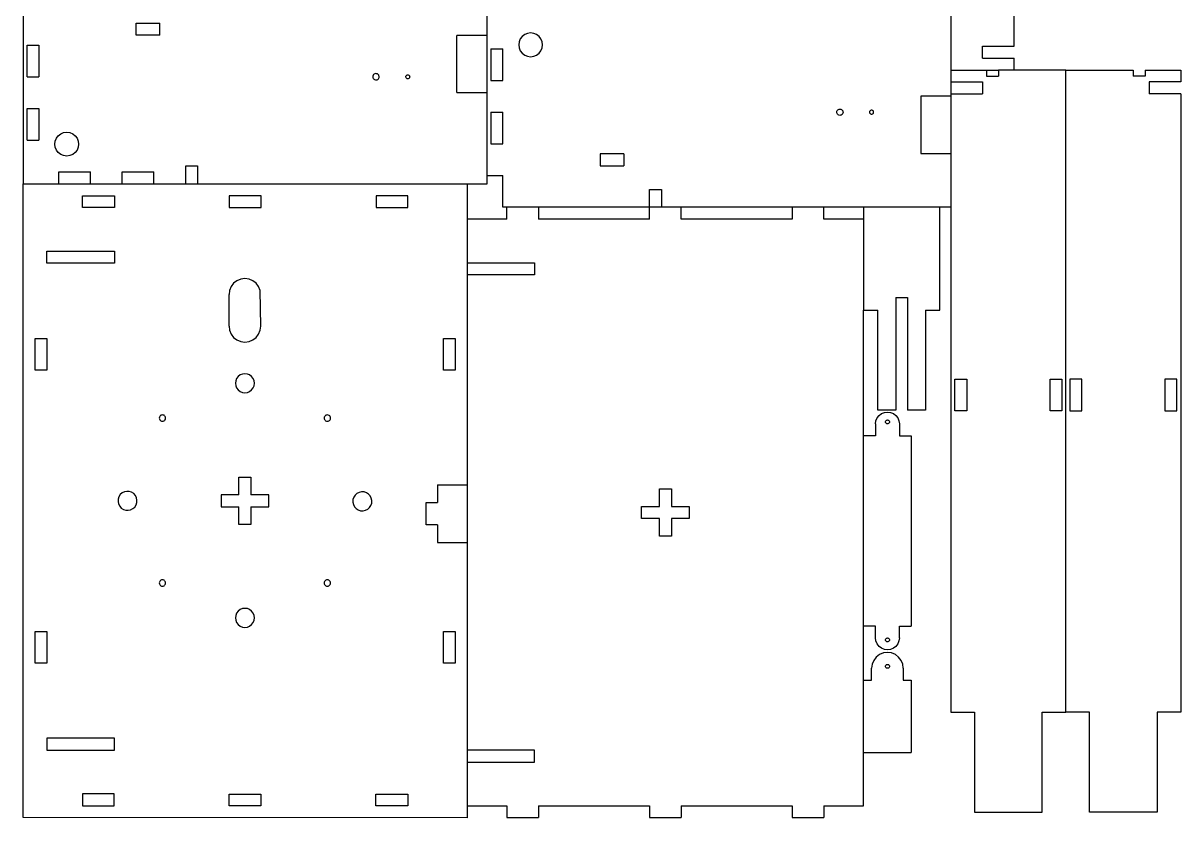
# Model space of a CAD drawing. Header units: inches. Extents: x 0.4 to 18.7, y 0.3 to 21.6.
# Drawn here: x 0.4 to 18.65, y 0.29 to 12.82 of the extents above; entities that cross this region are included whole.
import ezdxf

# ---------------------------------------------------------------- set-up
doc = ezdxf.new("R2010")
doc.units = ezdxf.units.IN
doc.header["$MEASUREMENT"] = 0
doc.layers.get('0').update_dxf_attribs({"color": 13, "true_color": 0xff5454})

msp = doc.modelspace()

# ---------------------------------------------------------------- linework, layer by layer
for p, q in [((16.025, 12.454, 0.002), (16.025, 15.375, 0.002)), ((0.4, 12.973, 0.002), (0.4, 10.286, 0.002)), ((7.713, 12.623, 0.002), (7.713, 13.102, 0.002)), ((15.025, 13.102, 0.002), (15.025, 12.079, 0.002)), ((2.182, 12.629, 0.002), (2.182, 12.817, 0.002)), ((2.182, 12.817, 0.002), (2.557, 12.817, 0.002)), ((2.557, 12.629, 0.002), (2.557, 12.817, 0.002)), ((2.557, 12.629, 0.002), (2.182, 12.629, 0.002)), ((7.713, 12.623, 0.002), (7.238, 12.623, 0.002)), ((7.238, 11.723, 0.002), (7.238, 12.623, 0.002)), ((7.713, 11.723, 0.002), (7.713, 12.623, 0.002)), ((8.268, 12.61, 0.002), (8.238, 12.571, 0.002)), ((8.307, 12.639, 0.002), (8.268, 12.61, 0.002)), ((8.352, 12.658, 0.002), (8.307, 12.639, 0.002)), ((8.4, 12.665, 0.002), (8.352, 12.658, 0.002)), ((8.449, 12.658, 0.002), (8.4, 12.665, 0.002)), ((8.494, 12.639, 0.002), (8.449, 12.658, 0.002)), ((8.533, 12.61, 0.002), (8.494, 12.639, 0.002)), ((8.563, 12.571, 0.002), (8.533, 12.61, 0.002)), ((0.463, 12.473, 0.002), (0.65, 12.473, 0.002)), ((0.463, 11.973, 0.002), (0.463, 12.473, 0.002)), ((0.65, 12.473, 0.002), (0.65, 11.973, 0.002)), ((7.775, 12.415, 0.002), (7.775, 11.915, 0.002)), ((7.775, 12.415, 0.002), (7.963, 12.415, 0.002)), ((7.963, 11.915, 0.002), (7.963, 12.415, 0.002)), ((8.219, 12.526, 0.002), (8.213, 12.477, 0.002)), ((8.213, 12.477, 0.002), (8.219, 12.429, 0.002)), ((8.238, 12.571, 0.002), (8.219, 12.526, 0.002)), ((8.219, 12.429, 0.002), (8.238, 12.383, 0.002)), ((8.582, 12.526, 0.002), (8.563, 12.571, 0.002)), ((8.563, 12.383, 0.002), (8.582, 12.429, 0.002)), ((8.588, 12.477, 0.002), (8.582, 12.526, 0.002)), ((8.582, 12.429, 0.002), (8.588, 12.477, 0.002)), ((15.525, 12.267, 0.002), (15.525, 12.454, 0.002)), ((15.525, 12.454, 0.002), (16.025, 12.454, 0.002)), ((8.238, 12.383, 0.002), (8.268, 12.344, 0.002)), ((8.268, 12.344, 0.002), (8.307, 12.315, 0.002)), ((8.307, 12.315, 0.002), (8.352, 12.296, 0.002)), ((8.352, 12.296, 0.002), (8.4, 12.29, 0.002)), ((8.4, 12.29, 0.002), (8.449, 12.296, 0.002)), ((8.449, 12.296, 0.002), (8.494, 12.315, 0.002)), ((8.494, 12.315, 0.002), (8.533, 12.344, 0.002)), ((8.533, 12.344, 0.002), (8.563, 12.383, 0.002)), ((15.525, 12.267, 0.002), (16.025, 12.267, 0.002)), ((16.025, 12.079, 0.002), (16.025, 12.267, 0.002)), ((15.025, 12.079, 0.002), (15.588, 12.079, 0.002)), ((15.025, 12.079, 0.002), (15.025, 11.892, 0.002)), ((15.588, 12.079, 0.002), (15.775, 12.079, 0.002)), ((15.588, 12.079, 0.002), (15.588, 11.985, 0.002)), ((16.025, 12.079, 0.002), (15.775, 12.079, 0.002)), ((15.775, 12.079, 0.002), (15.775, 11.985, 0.002)), ((16.838, 12.079, 0.002), (16.025, 12.079, 0.002)), ((16.838, 1.954, 0.002), (16.838, 12.079, 0.002)), ((16.838, 12.079, 0.002), (17.9, 12.079, 0.002)), ((17.9, 12.079, 0.002), (17.9, 11.985, 0.002)), ((18.088, 12.079, 0.002), (18.65, 12.079, 0.002)), ((18.088, 12.079, 0.002), (18.088, 11.985, 0.002)), ((18.65, 12.079, 0.002), (18.65, 11.892, 0.002)), ((0.463, 11.973, 0.002), (0.65, 11.973, 0.002)), ((5.914, 11.983, 0.002), (5.913, 11.97, 0.002)), ((5.913, 11.97, 0.002), (5.915, 11.958, 0.002)), ((5.918, 11.996, 0.002), (5.914, 11.983, 0.002)), ((5.915, 11.958, 0.002), (5.921, 11.946, 0.002)), ((5.926, 12.007, 0.002), (5.918, 11.996, 0.002)), ((5.921, 11.946, 0.002), (5.93, 11.936, 0.002)), ((5.936, 12.015, 0.002), (5.926, 12.007, 0.002)), ((5.93, 11.936, 0.002), (5.94, 11.929, 0.002)), ((5.947, 12.021, 0.002), (5.936, 12.015, 0.002)), ((5.94, 11.929, 0.002), (5.953, 11.924, 0.002)), ((5.96, 12.023, 0.002), (5.947, 12.021, 0.002)), ((5.953, 11.924, 0.002), (5.966, 11.923, 0.002)), ((5.973, 12.022, 0.002), (5.96, 12.023, 0.002)), ((5.966, 11.923, 0.002), (5.979, 11.926, 0.002)), ((5.986, 12.018, 0.002), (5.973, 12.022, 0.002)), ((5.979, 11.926, 0.002), (5.99, 11.931, 0.002)), ((5.996, 12.01, 0.002), (5.986, 12.018, 0.002)), ((5.99, 11.931, 0.002), (6, 11.94, 0.002)), ((6.005, 12.001, 0.002), (5.996, 12.01, 0.002)), ((6, 11.94, 0.002), (6.008, 11.951, 0.002)), ((6.01, 11.989, 0.002), (6.005, 12.001, 0.002)), ((6.008, 11.951, 0.002), (6.012, 11.963, 0.002)), ((6.013, 11.976, 0.002), (6.01, 11.989, 0.002)), ((6.012, 11.963, 0.002), (6.013, 11.976, 0.002)), ((6.432, 11.973, 0.002), (6.433, 11.981, 0.002)), ((6.433, 11.965, 0.002), (6.432, 11.973, 0.002)), ((6.433, 11.981, 0.002), (6.436, 11.989, 0.002)), ((6.436, 11.958, 0.002), (6.433, 11.965, 0.002)), ((6.436, 11.989, 0.002), (6.441, 11.995, 0.002)), ((6.441, 11.951, 0.002), (6.436, 11.958, 0.002)), ((6.441, 11.995, 0.002), (6.447, 12, 0.002)), ((6.447, 11.946, 0.002), (6.441, 11.951, 0.002)), ((6.447, 12, 0.002), (6.455, 12.003, 0.002)), ((6.455, 11.943, 0.002), (6.447, 11.946, 0.002)), ((6.455, 12.003, 0.002), (6.463, 12.004, 0.002)), ((6.463, 11.942, 0.002), (6.455, 11.943, 0.002)), ((6.463, 12.004, 0.002), (6.471, 12.003, 0.002)), ((6.471, 11.943, 0.002), (6.463, 11.942, 0.002)), ((6.471, 12.003, 0.002), (6.479, 12, 0.002)), ((6.479, 11.946, 0.002), (6.471, 11.943, 0.002)), ((6.479, 12, 0.002), (6.485, 11.995, 0.002)), ((6.485, 11.951, 0.002), (6.479, 11.946, 0.002)), ((6.485, 11.995, 0.002), (6.49, 11.989, 0.002)), ((6.49, 11.958, 0.002), (6.485, 11.951, 0.002)), ((6.49, 11.989, 0.002), (6.493, 11.981, 0.002)), ((6.493, 11.965, 0.002), (6.49, 11.958, 0.002)), ((6.493, 11.981, 0.002), (6.494, 11.973, 0.002)), ((6.494, 11.973, 0.002), (6.493, 11.965, 0.002)), ((7.775, 11.915, 0.002), (7.963, 11.915, 0.002)), ((15.025, 11.892, 0.002), (15.525, 11.892, 0.002)), ((15.025, 11.892, 0.002), (15.025, 11.704, 0.002)), ((15.525, 11.892, 0.002), (15.525, 11.704, 0.002)), ((15.588, 11.985, 0.002), (15.775, 11.985, 0.002)), ((18.088, 11.985, 0.002), (17.9, 11.985, 0.002)), ((18.15, 11.892, 0.002), (18.15, 11.704, 0.002)), ((18.65, 11.892, 0.002), (18.15, 11.892, 0.002)), ((7.238, 11.723, 0.002), (7.713, 11.723, 0.002)), ((7.713, 10.415, 0.002), (7.713, 11.723, 0.002)), ((15.025, 11.704, 0.002), (15.525, 11.704, 0.002)), ((15.025, 11.704, 0.002), (15.025, 11.665, 0.002)), ((18.65, 11.704, 0.002), (18.15, 11.704, 0.002)), ((18.65, 11.704, 0.002), (18.65, 1.954, 0.002)), ((14.55, 11.665, 0.002), (14.55, 10.765, 0.002)), ((15.025, 11.665, 0.002), (14.55, 11.665, 0.002)), ((15.025, 11.665, 0.002), (15.025, 10.765, 0.002)), ((0.463, 11.473, 0.002), (0.65, 11.473, 0.002)), ((0.463, 10.973, 0.002), (0.463, 11.473, 0.002)), ((0.65, 11.473, 0.002), (0.65, 10.973, 0.002)), ((7.775, 11.415, 0.002), (7.775, 10.915, 0.002)), ((7.775, 11.415, 0.002), (7.963, 11.415, 0.002)), ((7.963, 10.915, 0.002), (7.963, 11.415, 0.002)), ((13.226, 11.417, 0.002), (13.228, 11.43, 0.002)), ((13.227, 11.404, 0.002), (13.226, 11.417, 0.002)), ((13.231, 11.392, 0.002), (13.227, 11.404, 0.002)), ((13.228, 11.43, 0.002), (13.234, 11.442, 0.002)), ((13.238, 11.381, 0.002), (13.231, 11.392, 0.002)), ((13.234, 11.442, 0.002), (13.242, 11.452, 0.002)), ((13.248, 11.373, 0.002), (13.238, 11.381, 0.002)), ((13.242, 11.452, 0.002), (13.253, 11.459, 0.002)), ((13.26, 11.367, 0.002), (13.248, 11.373, 0.002)), ((13.253, 11.459, 0.002), (13.265, 11.463, 0.002)), ((13.273, 11.365, 0.002), (13.26, 11.367, 0.002)), ((13.265, 11.463, 0.002), (13.278, 11.464, 0.002)), ((13.286, 11.366, 0.002), (13.273, 11.365, 0.002)), ((13.278, 11.464, 0.002), (13.291, 11.462, 0.002)), ((13.298, 11.37, 0.002), (13.286, 11.366, 0.002)), ((13.291, 11.462, 0.002), (13.303, 11.456, 0.002)), ((13.309, 11.377, 0.002), (13.298, 11.37, 0.002)), ((13.303, 11.456, 0.002), (13.313, 11.448, 0.002)), ((13.317, 11.387, 0.002), (13.309, 11.377, 0.002)), ((13.313, 11.448, 0.002), (13.32, 11.437, 0.002)), ((13.323, 11.399, 0.002), (13.317, 11.387, 0.002)), ((13.32, 11.437, 0.002), (13.324, 11.425, 0.002)), ((13.325, 11.412, 0.002), (13.323, 11.399, 0.002)), ((13.324, 11.425, 0.002), (13.325, 11.412, 0.002)), ((13.745, 11.423, 0.002), (13.744, 11.415, 0.002)), ((13.744, 11.415, 0.002), (13.745, 11.406, 0.002)), ((13.748, 11.43, 0.002), (13.745, 11.423, 0.002)), ((13.745, 11.406, 0.002), (13.748, 11.399, 0.002)), ((13.753, 11.437, 0.002), (13.748, 11.43, 0.002)), ((13.748, 11.399, 0.002), (13.753, 11.392, 0.002)), ((13.76, 11.442, 0.002), (13.753, 11.437, 0.002)), ((13.753, 11.392, 0.002), (13.76, 11.387, 0.002)), ((13.767, 11.445, 0.002), (13.76, 11.442, 0.002)), ((13.76, 11.387, 0.002), (13.767, 11.384, 0.002)), ((13.775, 11.446, 0.002), (13.767, 11.445, 0.002)), ((13.767, 11.384, 0.002), (13.775, 11.383, 0.002)), ((13.784, 11.445, 0.002), (13.775, 11.446, 0.002)), ((13.775, 11.383, 0.002), (13.784, 11.384, 0.002)), ((13.791, 11.442, 0.002), (13.784, 11.445, 0.002)), ((13.784, 11.384, 0.002), (13.791, 11.387, 0.002)), ((13.798, 11.437, 0.002), (13.791, 11.442, 0.002)), ((13.791, 11.387, 0.002), (13.798, 11.392, 0.002)), ((13.803, 11.43, 0.002), (13.798, 11.437, 0.002)), ((13.798, 11.392, 0.002), (13.803, 11.399, 0.002)), ((13.806, 11.423, 0.002), (13.803, 11.43, 0.002)), ((13.803, 11.399, 0.002), (13.806, 11.406, 0.002)), ((13.807, 11.415, 0.002), (13.806, 11.423, 0.002)), ((13.806, 11.406, 0.002), (13.807, 11.415, 0.002)), ((0.463, 10.973, 0.002), (0.65, 10.973, 0.002)), ((0.9, 10.911, 0.002), (0.907, 10.959, 0.002)), ((0.907, 10.959, 0.002), (0.926, 11.004, 0.002)), ((0.926, 11.004, 0.002), (0.955, 11.043, 0.002)), ((0.955, 11.043, 0.002), (0.994, 11.073, 0.002)), ((0.994, 11.073, 0.002), (1.039, 11.092, 0.002)), ((1.039, 11.092, 0.002), (1.088, 11.098, 0.002)), ((1.088, 11.098, 0.002), (1.137, 11.092, 0.002)), ((1.137, 11.092, 0.002), (1.182, 11.073, 0.002)), ((1.182, 11.073, 0.002), (1.221, 11.043, 0.002)), ((1.221, 11.043, 0.002), (1.25, 11.004, 0.002)), ((1.25, 11.004, 0.002), (1.269, 10.959, 0.002)), ((1.269, 10.959, 0.002), (1.275, 10.911, 0.002)), ((0.907, 10.862, 0.002), (0.9, 10.911, 0.002)), ((0.926, 10.817, 0.002), (0.907, 10.862, 0.002)), ((0.955, 10.778, 0.002), (0.926, 10.817, 0.002)), ((0.994, 10.748, 0.002), (0.955, 10.778, 0.002)), ((1.221, 10.778, 0.002), (1.182, 10.748, 0.002)), ((1.25, 10.817, 0.002), (1.221, 10.778, 0.002)), ((1.269, 10.862, 0.002), (1.25, 10.817, 0.002)), ((1.275, 10.911, 0.002), (1.269, 10.862, 0.002)), ((7.775, 10.915, 0.002), (7.963, 10.915, 0.002)), ((1.039, 10.73, 0.002), (0.994, 10.748, 0.002)), ((1.088, 10.723, 0.002), (1.039, 10.73, 0.002)), ((1.137, 10.73, 0.002), (1.088, 10.723, 0.002)), ((1.182, 10.748, 0.002), (1.137, 10.73, 0.002)), ((9.494, 10.758, 0.002), (9.494, 10.571, 0.002)), ((9.869, 10.758, 0.002), (9.494, 10.758, 0.002)), ((9.869, 10.758, 0.002), (9.869, 10.571, 0.002)), ((14.55, 10.765, 0.002), (15.025, 10.765, 0.002)), ((15.025, 10.765, 0.002), (15.025, 9.915, 0.002)), ((0.963, 10.473, 0.002), (1.463, 10.473, 0.002)), ((0.963, 10.286, 0.002), (0.963, 10.473, 0.002)), ((1.463, 10.286, 0.002), (1.463, 10.473, 0.002)), ((1.963, 10.473, 0.002), (2.463, 10.473, 0.002)), ((1.963, 10.286, 0.002), (1.963, 10.473, 0.002)), ((2.463, 10.286, 0.002), (2.463, 10.473, 0.002)), ((2.963, 10.286, 0.002), (2.963, 10.567, 0.002)), ((2.963, 10.567, 0.002), (3.15, 10.567, 0.002)), ((3.15, 10.567, 0.002), (3.15, 10.286, 0.002)), ((7.713, 10.286, 0.002), (7.713, 10.415, 0.002)), ((7.713, 10.415, 0.002), (7.963, 10.415, 0.002)), ((7.963, 9.915, 0.002), (7.963, 10.415, 0.002)), ((9.494, 10.571, 0.002), (9.869, 10.571, 0.002)), ((0.4, 10.286, 0.002), (0.963, 10.286, 0.002)), ((0.401, 0.292, 0.002), (0.4, 10.286, 0.002)), ((0.963, 10.286, 0.002), (1.463, 10.286, 0.002)), ((1.463, 10.286, 0.002), (1.963, 10.286, 0.002)), ((1.963, 10.286, 0.002), (2.463, 10.286, 0.002)), ((2.463, 10.286, 0.002), (2.963, 10.286, 0.002)), ((2.963, 10.286, 0.002), (3.15, 10.286, 0.002)), ((3.15, 10.286, 0.002), (7.4, 10.286, 0.002)), ((7.4, 10.286, 0.002), (7.713, 10.286, 0.002)), ((7.4, 10.286, 0.002), (7.4, 9.727, 0.002)), ((1.338, 9.91, 0.002), (1.338, 10.098, 0.002)), ((1.338, 10.098, 0.002), (1.838, 10.098, 0.002)), ((1.838, 10.098, 0.002), (1.838, 9.91, 0.002)), ((3.65, 10.098, 0.002), (3.65, 9.91, 0.002)), ((4.15, 10.098, 0.002), (3.65, 10.098, 0.002)), ((4.15, 9.91, 0.002), (4.15, 10.098, 0.002)), ((5.963, 10.098, 0.002), (5.963, 9.91, 0.002)), ((6.463, 10.098, 0.002), (5.963, 10.098, 0.002)), ((6.463, 9.91, 0.002), (6.463, 10.098, 0.002)), ((10.275, 9.915, 0.002), (10.275, 10.196, 0.002)), ((10.275, 10.196, 0.002), (10.463, 10.196, 0.002)), ((10.463, 10.196, 0.002), (10.463, 9.915, 0.002)), ((1.838, 9.91, 0.002), (1.338, 9.91, 0.002)), ((3.65, 9.91, 0.002), (4.15, 9.91, 0.002)), ((5.963, 9.91, 0.002), (6.463, 9.91, 0.002)), ((8.025, 9.915, 0.002), (7.963, 9.915, 0.002)), ((8.525, 9.915, 0.002), (8.025, 9.915, 0.002)), ((8.025, 9.727, 0.002), (8.025, 9.915, 0.002)), ((8.525, 9.915, 0.002), (8.525, 9.727, 0.002)), ((10.275, 9.915, 0.002), (8.525, 9.915, 0.002)), ((10.463, 9.915, 0.002), (10.275, 9.915, 0.002)), ((10.275, 9.727, 0.002), (10.275, 9.915, 0.002)), ((10.775, 9.915, 0.002), (10.463, 9.915, 0.002)), ((10.775, 9.727, 0.002), (10.775, 9.915, 0.002)), ((12.525, 9.915, 0.002), (10.775, 9.915, 0.002)), ((13.025, 9.915, 0.002), (12.525, 9.915, 0.002)), ((12.525, 9.915, 0.002), (12.525, 9.727, 0.002)), ((13.025, 9.727, 0.002), (13.025, 9.915, 0.002)), ((13.65, 9.915, 0.002), (13.025, 9.915, 0.002)), ((14.85, 9.915, 0.002), (13.65, 9.915, 0.002)), ((13.65, 9.915, 0.002), (13.65, 9.727, 0.002)), ((14.85, 8.294, 0.002), (14.85, 9.915, 0.002)), ((15.025, 9.915, 0.002), (14.85, 9.915, 0.002)), ((15.025, 9.915, 0.002), (15.025, 1.954, 0.002)), ((8.025, 9.727, 0.002), (7.4, 9.727, 0.002)), ((7.4, 9.727, 0.002), (7.4, 9.04, 0.002)), ((10.275, 9.727, 0.002), (8.525, 9.727, 0.002)), ((12.525, 9.727, 0.002), (10.775, 9.727, 0.002)), ((13.65, 9.727, 0.002), (13.025, 9.727, 0.002)), ((13.65, 9.727, 0.002), (13.65, 8.294, 0.002)), ((0.775, 9.036, 0.002), (0.775, 9.223, 0.002)), ((0.775, 9.223, 0.002), (1.838, 9.223, 0.002)), ((1.838, 9.223, 0.002), (1.838, 9.036, 0.002)), ((1.838, 9.036, 0.002), (0.775, 9.036, 0.002)), ((7.4, 9.04, 0.002), (8.463, 9.04, 0.002)), ((7.4, 9.04, 0.002), (7.4, 8.852, 0.002)), ((8.463, 9.04, 0.002), (8.463, 8.852, 0.002)), ((3.831, 8.782, 0.002), (3.771, 8.757, 0.002)), ((3.896, 8.79, 0.002), (3.831, 8.782, 0.002)), ((3.961, 8.782, 0.002), (3.896, 8.79, 0.002)), ((4.021, 8.757, 0.002), (3.961, 8.782, 0.002)), ((8.463, 8.852, 0.002), (7.4, 8.852, 0.002)), ((7.4, 8.852, 0.002), (7.4, 5.536, 0.002)), ((3.654, 8.605, 0.002), (3.646, 8.54, 0.002)), ((3.679, 8.665, 0.002), (3.654, 8.605, 0.002)), ((3.719, 8.717, 0.002), (3.679, 8.665, 0.002)), ((3.771, 8.757, 0.002), (3.719, 8.717, 0.002)), ((4.073, 8.717, 0.002), (4.021, 8.757, 0.002)), ((4.112, 8.665, 0.002), (4.073, 8.717, 0.002)), ((4.137, 8.605, 0.002), (4.112, 8.665, 0.002)), ((4.146, 8.04, 0.002), (4.137, 8.605, 0.002)), ((3.646, 8.04, 0.002), (3.646, 8.54, 0.002)), ((14.157, 8.493, 0.002), (14.157, 6.716, 0.002)), ((14.157, 8.493, 0.002), (14.344, 8.493, 0.002)), ((14.344, 8.493, 0.002), (14.344, 6.716, 0.002)), ((13.65, 6.311, 0.002), (13.65, 8.294, 0.002)), ((13.65, 8.294, 0.002), (13.875, 8.294, 0.002)), ((13.875, 6.716, 0.002), (13.875, 8.294, 0.002)), ((14.625, 8.294, 0.002), (14.625, 6.716, 0.002)), ((14.625, 8.294, 0.002), (14.85, 8.294, 0.002)), ((3.646, 8.04, 0.002), (3.654, 7.976, 0.002)), ((4.137, 7.976, 0.002), (4.146, 8.04, 0.002)), ((0.588, 7.848, 0.002), (0.775, 7.848, 0.002)), ((0.588, 7.348, 0.002), (0.588, 7.848, 0.002)), ((0.775, 7.848, 0.002), (0.775, 7.348, 0.002)), ((3.654, 7.976, 0.002), (3.679, 7.915, 0.002)), ((3.679, 7.915, 0.002), (3.719, 7.863, 0.002)), ((3.719, 7.863, 0.002), (3.771, 7.824, 0.002)), ((4.021, 7.824, 0.002), (4.073, 7.863, 0.002)), ((4.073, 7.863, 0.002), (4.112, 7.915, 0.002)), ((4.112, 7.915, 0.002), (4.137, 7.976, 0.002)), ((7.025, 7.348, 0.002), (7.025, 7.848, 0.002)), ((7.025, 7.848, 0.002), (7.213, 7.848, 0.002)), ((7.213, 7.848, 0.002), (7.213, 7.348, 0.002)), ((3.771, 7.824, 0.002), (3.831, 7.799, 0.002)), ((3.831, 7.799, 0.002), (3.896, 7.79, 0.002)), ((3.896, 7.79, 0.002), (3.961, 7.799, 0.002)), ((3.961, 7.799, 0.002), (4.021, 7.824, 0.002)), ((0.775, 7.348, 0.002), (0.588, 7.348, 0.002)), ((7.213, 7.348, 0.002), (7.025, 7.348, 0.002)), ((3.751, 7.179, 0.002), (3.746, 7.14, 0.002)), ((3.746, 7.14, 0.002), (3.751, 7.101, 0.002)), ((3.766, 7.215, 0.002), (3.751, 7.179, 0.002)), ((3.79, 7.246, 0.002), (3.766, 7.215, 0.002)), ((3.821, 7.27, 0.002), (3.79, 7.246, 0.002)), ((3.857, 7.285, 0.002), (3.821, 7.27, 0.002)), ((3.896, 7.29, 0.002), (3.857, 7.285, 0.002)), ((3.935, 7.285, 0.002), (3.896, 7.29, 0.002)), ((3.971, 7.27, 0.002), (3.935, 7.285, 0.002)), ((4.002, 7.246, 0.002), (3.971, 7.27, 0.002)), ((4.026, 7.215, 0.002), (4.002, 7.246, 0.002)), ((4.041, 7.179, 0.002), (4.026, 7.215, 0.002)), ((4.046, 7.14, 0.002), (4.041, 7.179, 0.002)), ((4.041, 7.101, 0.002), (4.046, 7.14, 0.002)), ((15.088, 6.704, 0.002), (15.088, 7.204, 0.002)), ((15.088, 7.204, 0.002), (15.275, 7.204, 0.002)), ((15.275, 7.204, 0.002), (15.275, 6.704, 0.002)), ((16.588, 6.704, 0.002), (16.588, 7.204, 0.002)), ((16.588, 7.204, 0.002), (16.775, 7.204, 0.002)), ((16.775, 7.204, 0.002), (16.775, 6.704, 0.002)), ((16.9, 7.204, 0.002), (16.9, 6.704, 0.002)), ((17.088, 7.204, 0.002), (16.9, 7.204, 0.002)), ((17.088, 6.704, 0.002), (17.088, 7.204, 0.002)), ((18.4, 7.204, 0.002), (18.4, 6.704, 0.002)), ((18.588, 7.204, 0.002), (18.4, 7.204, 0.002)), ((18.588, 6.704, 0.002), (18.588, 7.204, 0.002)), ((3.751, 7.101, 0.002), (3.766, 7.065, 0.002)), ((3.766, 7.065, 0.002), (3.79, 7.034, 0.002)), ((3.79, 7.034, 0.002), (3.821, 7.01, 0.002)), ((3.821, 7.01, 0.002), (3.857, 6.995, 0.002)), ((3.857, 6.995, 0.002), (3.896, 6.99, 0.002)), ((3.896, 6.99, 0.002), (3.935, 6.995, 0.002)), ((3.935, 6.995, 0.002), (3.971, 7.01, 0.002)), ((3.971, 7.01, 0.002), (4.002, 7.034, 0.002)), ((4.002, 7.034, 0.002), (4.026, 7.065, 0.002)), ((4.026, 7.065, 0.002), (4.041, 7.101, 0.002)), ((2.548, 6.603, 0.002), (2.546, 6.59, 0.002)), ((2.546, 6.59, 0.002), (2.548, 6.577, 0.002)), ((2.553, 6.615, 0.002), (2.548, 6.603, 0.002)), ((2.548, 6.577, 0.002), (2.553, 6.565, 0.002)), ((2.561, 6.626, 0.002), (2.553, 6.615, 0.002)), ((2.571, 6.634, 0.002), (2.561, 6.626, 0.002)), ((2.583, 6.639, 0.002), (2.571, 6.634, 0.002)), ((2.596, 6.64, 0.002), (2.583, 6.639, 0.002)), ((2.609, 6.639, 0.002), (2.596, 6.64, 0.002)), ((2.621, 6.634, 0.002), (2.609, 6.639, 0.002)), ((2.631, 6.626, 0.002), (2.621, 6.634, 0.002)), ((2.639, 6.615, 0.002), (2.631, 6.626, 0.002)), ((2.644, 6.603, 0.002), (2.639, 6.615, 0.002)), ((2.639, 6.565, 0.002), (2.644, 6.577, 0.002)), ((2.646, 6.59, 0.002), (2.644, 6.603, 0.002)), ((2.644, 6.577, 0.002), (2.646, 6.59, 0.002)), ((5.148, 6.605, 0.002), (5.146, 6.593, 0.002)), ((5.146, 6.593, 0.002), (5.147, 6.58, 0.002)), ((5.147, 6.58, 0.002), (5.151, 6.567, 0.002)), ((5.154, 6.617, 0.002), (5.148, 6.605, 0.002)), ((5.162, 6.627, 0.002), (5.154, 6.617, 0.002)), ((5.173, 6.635, 0.002), (5.162, 6.627, 0.002)), ((5.185, 6.639, 0.002), (5.173, 6.635, 0.002)), ((5.198, 6.64, 0.002), (5.185, 6.639, 0.002)), ((5.211, 6.638, 0.002), (5.198, 6.64, 0.002)), ((5.223, 6.632, 0.002), (5.211, 6.638, 0.002)), ((5.233, 6.624, 0.002), (5.223, 6.632, 0.002)), ((5.24, 6.613, 0.002), (5.233, 6.624, 0.002)), ((5.238, 6.563, 0.002), (5.244, 6.575, 0.002)), ((5.245, 6.601, 0.002), (5.24, 6.613, 0.002)), ((5.244, 6.575, 0.002), (5.246, 6.588, 0.002)), ((5.246, 6.588, 0.002), (5.245, 6.601, 0.002)), ((13.844, 6.547, 0.002), (13.863, 6.593, 0.002)), ((13.863, 6.593, 0.002), (13.893, 6.631, 0.002)), ((14.157, 6.716, 0.002), (13.875, 6.716, 0.002)), ((13.893, 6.631, 0.002), (13.932, 6.661, 0.002)), ((13.932, 6.661, 0.002), (13.977, 6.68, 0.002)), ((13.977, 6.68, 0.002), (14.025, 6.686, 0.002)), ((14.025, 6.686, 0.002), (14.074, 6.68, 0.002)), ((14.074, 6.68, 0.002), (14.119, 6.661, 0.002)), ((14.119, 6.661, 0.002), (14.158, 6.631, 0.002)), ((14.158, 6.631, 0.002), (14.188, 6.593, 0.002)), ((14.188, 6.593, 0.002), (14.207, 6.547, 0.002)), ((14.625, 6.716, 0.002), (14.344, 6.716, 0.002)), ((15.275, 6.704, 0.002), (15.088, 6.704, 0.002)), ((16.775, 6.704, 0.002), (16.588, 6.704, 0.002)), ((16.9, 6.704, 0.002), (17.088, 6.704, 0.002)), ((18.4, 6.704, 0.002), (18.588, 6.704, 0.002)), ((2.553, 6.565, 0.002), (2.561, 6.555, 0.002)), ((2.561, 6.555, 0.002), (2.571, 6.547, 0.002)), ((2.571, 6.547, 0.002), (2.583, 6.542, 0.002)), ((2.583, 6.542, 0.002), (2.596, 6.54, 0.002)), ((2.596, 6.54, 0.002), (2.609, 6.542, 0.002)), ((2.609, 6.542, 0.002), (2.621, 6.547, 0.002)), ((2.621, 6.547, 0.002), (2.631, 6.555, 0.002)), ((2.631, 6.555, 0.002), (2.639, 6.565, 0.002)), ((5.151, 6.567, 0.002), (5.159, 6.557, 0.002)), ((5.159, 6.557, 0.002), (5.169, 6.548, 0.002)), ((5.169, 6.548, 0.002), (5.181, 6.543, 0.002)), ((5.181, 6.543, 0.002), (5.194, 6.54, 0.002)), ((5.194, 6.54, 0.002), (5.207, 6.541, 0.002)), ((5.207, 6.541, 0.002), (5.219, 6.546, 0.002)), ((5.219, 6.546, 0.002), (5.23, 6.553, 0.002)), ((5.23, 6.553, 0.002), (5.238, 6.563, 0.002)), ((13.838, 6.499, 0.002), (13.844, 6.547, 0.002)), ((13.838, 6.499, 0.002), (13.838, 6.311, 0.002)), ((13.994, 6.53, 0.002), (13.995, 6.538, 0.002)), ((13.995, 6.522, 0.002), (13.994, 6.53, 0.002)), ((13.995, 6.538, 0.002), (13.998, 6.546, 0.002)), ((13.998, 6.515, 0.002), (13.995, 6.522, 0.002)), ((13.998, 6.546, 0.002), (14.003, 6.552, 0.002)), ((14.003, 6.508, 0.002), (13.998, 6.515, 0.002)), ((14.003, 6.552, 0.002), (14.01, 6.557, 0.002)), ((14.01, 6.503, 0.002), (14.003, 6.508, 0.002)), ((14.01, 6.557, 0.002), (14.017, 6.56, 0.002)), ((14.017, 6.5, 0.002), (14.01, 6.503, 0.002)), ((14.017, 6.56, 0.002), (14.025, 6.561, 0.002)), ((14.025, 6.499, 0.002), (14.017, 6.5, 0.002)), ((14.025, 6.561, 0.002), (14.034, 6.56, 0.002)), ((14.034, 6.5, 0.002), (14.025, 6.499, 0.002)), ((14.034, 6.56, 0.002), (14.041, 6.557, 0.002)), ((14.041, 6.503, 0.002), (14.034, 6.5, 0.002)), ((14.041, 6.557, 0.002), (14.048, 6.552, 0.002)), ((14.048, 6.508, 0.002), (14.041, 6.503, 0.002)), ((14.048, 6.552, 0.002), (14.053, 6.546, 0.002)), ((14.053, 6.515, 0.002), (14.048, 6.508, 0.002)), ((14.053, 6.546, 0.002), (14.056, 6.538, 0.002)), ((14.056, 6.522, 0.002), (14.053, 6.515, 0.002)), ((14.056, 6.538, 0.002), (14.057, 6.53, 0.002)), ((14.057, 6.53, 0.002), (14.056, 6.522, 0.002)), ((14.207, 6.547, 0.002), (14.213, 6.499, 0.002)), ((14.213, 6.499, 0.002), (14.213, 6.311, 0.002)), ((13.65, 3.311, 0.002), (13.65, 6.311, 0.002)), ((13.838, 6.311, 0.002), (13.65, 6.311, 0.002)), ((14.213, 6.311, 0.002), (14.4, 6.311, 0.002)), ((14.4, 6.311, 0.002), (14.4, 3.311, 0.002)), ((3.802, 5.661, 0.002), (3.99, 5.661, 0.002)), ((3.802, 5.38, 0.002), (3.802, 5.661, 0.002)), ((3.99, 5.661, 0.002), (3.99, 5.38, 0.002)), ((6.932, 5.536, 0.002), (6.932, 5.258, 0.002)), ((6.932, 5.536, 0.002), (7.4, 5.536, 0.002)), ((7.4, 5.536, 0.002), (7.4, 4.629, 0.002)), ((10.431, 5.196, 0.002), (10.431, 5.477, 0.002)), ((10.431, 5.477, 0.002), (10.619, 5.477, 0.002)), ((10.619, 5.477, 0.002), (10.619, 5.196, 0.002)), ((1.899, 5.314, 0.002), (1.896, 5.275, 0.002)), ((1.911, 5.351, 0.002), (1.899, 5.314, 0.002)), ((1.932, 5.384, 0.002), (1.911, 5.351, 0.002)), ((1.961, 5.41, 0.002), (1.932, 5.384, 0.002)), ((1.996, 5.427, 0.002), (1.961, 5.41, 0.002)), ((2.035, 5.435, 0.002), (1.996, 5.427, 0.002)), ((2.074, 5.433, 0.002), (2.035, 5.435, 0.002)), ((2.111, 5.421, 0.002), (2.074, 5.433, 0.002)), ((2.144, 5.399, 0.002), (2.111, 5.421, 0.002)), ((2.17, 5.37, 0.002), (2.144, 5.399, 0.002)), ((2.188, 5.335, 0.002), (2.17, 5.37, 0.002)), ((2.195, 5.297, 0.002), (2.188, 5.335, 0.002)), ((2.193, 5.258, 0.002), (2.195, 5.297, 0.002)), ((3.802, 5.38, 0.002), (3.521, 5.38, 0.002)), ((3.521, 5.38, 0.002), (3.521, 5.192, 0.002)), ((4.271, 5.38, 0.002), (3.99, 5.38, 0.002)), ((4.271, 5.192, 0.002), (4.271, 5.38, 0.002)), ((5.6, 5.305, 0.002), (5.598, 5.266, 0.002)), ((5.612, 5.342, 0.002), (5.6, 5.305, 0.002)), ((5.634, 5.375, 0.002), (5.612, 5.342, 0.002)), ((5.663, 5.401, 0.002), (5.634, 5.375, 0.002)), ((5.698, 5.419, 0.002), (5.663, 5.401, 0.002)), ((5.736, 5.427, 0.002), (5.698, 5.419, 0.002)), ((5.775, 5.425, 0.002), (5.736, 5.427, 0.002)), ((5.813, 5.412, 0.002), (5.775, 5.425, 0.002)), ((5.845, 5.391, 0.002), (5.813, 5.412, 0.002)), ((5.871, 5.362, 0.002), (5.845, 5.391, 0.002)), ((5.889, 5.327, 0.002), (5.871, 5.362, 0.002)), ((5.897, 5.289, 0.002), (5.889, 5.327, 0.002)), ((1.896, 5.275, 0.002), (1.904, 5.236, 0.002)), ((1.904, 5.236, 0.002), (1.922, 5.201, 0.002)), ((1.922, 5.201, 0.002), (1.948, 5.172, 0.002)), ((1.948, 5.172, 0.002), (1.981, 5.151, 0.002)), ((1.981, 5.151, 0.002), (2.018, 5.138, 0.002)), ((2.018, 5.138, 0.002), (2.057, 5.136, 0.002)), ((2.057, 5.136, 0.002), (2.095, 5.144, 0.002)), ((2.095, 5.144, 0.002), (2.13, 5.162, 0.002)), ((2.13, 5.162, 0.002), (2.16, 5.188, 0.002)), ((2.16, 5.188, 0.002), (2.181, 5.221, 0.002)), ((2.181, 5.221, 0.002), (2.193, 5.258, 0.002)), ((3.521, 5.192, 0.002), (3.802, 5.192, 0.002)), ((3.802, 4.911, 0.002), (3.802, 5.192, 0.002)), ((3.99, 5.192, 0.002), (3.99, 4.911, 0.002)), ((3.99, 5.192, 0.002), (4.271, 5.192, 0.002)), ((5.598, 5.266, 0.002), (5.606, 5.228, 0.002)), ((5.606, 5.228, 0.002), (5.624, 5.193, 0.002)), ((5.624, 5.193, 0.002), (5.65, 5.164, 0.002)), ((5.65, 5.164, 0.002), (5.682, 5.142, 0.002)), ((5.682, 5.142, 0.002), (5.72, 5.13, 0.002)), ((5.72, 5.13, 0.002), (5.759, 5.128, 0.002)), ((5.759, 5.128, 0.002), (5.797, 5.136, 0.002)), ((5.797, 5.136, 0.002), (5.832, 5.153, 0.002)), ((5.832, 5.153, 0.002), (5.861, 5.179, 0.002)), ((5.861, 5.179, 0.002), (5.883, 5.212, 0.002)), ((5.883, 5.212, 0.002), (5.895, 5.249, 0.002)), ((5.895, 5.249, 0.002), (5.897, 5.289, 0.002)), ((6.752, 4.908, 0.002), (6.752, 5.258, 0.002)), ((6.752, 5.258, 0.002), (6.932, 5.258, 0.002)), ((10.15, 5.008, 0.002), (10.15, 5.196, 0.002)), ((10.15, 5.196, 0.002), (10.431, 5.196, 0.002)), ((10.619, 5.196, 0.002), (10.9, 5.196, 0.002)), ((10.9, 5.196, 0.002), (10.9, 5.008, 0.002)), ((10.431, 5.008, 0.002), (10.15, 5.008, 0.002)), ((10.431, 4.727, 0.002), (10.431, 5.008, 0.002)), ((10.9, 5.008, 0.002), (10.619, 5.008, 0.002)), ((10.619, 5.008, 0.002), (10.619, 4.727, 0.002)), ((3.99, 4.911, 0.002), (3.802, 4.911, 0.002)), ((6.932, 4.908, 0.002), (6.752, 4.908, 0.002)), ((6.932, 4.908, 0.002), (6.932, 4.629, 0.002)), ((6.932, 4.629, 0.002), (7.4, 4.629, 0.002)), ((7.4, 4.629, 0.002), (7.4, 1.352, 0.002)), ((10.619, 4.727, 0.002), (10.431, 4.727, 0.002)), ((2.553, 4.015, 0.002), (2.548, 4.003, 0.002)), ((2.561, 4.026, 0.002), (2.553, 4.015, 0.002)), ((2.571, 4.034, 0.002), (2.561, 4.026, 0.002)), ((2.583, 4.039, 0.002), (2.571, 4.034, 0.002)), ((2.596, 4.04, 0.002), (2.583, 4.039, 0.002)), ((2.609, 4.039, 0.002), (2.596, 4.04, 0.002)), ((2.621, 4.034, 0.002), (2.609, 4.039, 0.002)), ((2.631, 4.026, 0.002), (2.621, 4.034, 0.002)), ((2.639, 4.015, 0.002), (2.631, 4.026, 0.002)), ((2.644, 4.003, 0.002), (2.639, 4.015, 0.002)), ((5.153, 4.015, 0.002), (5.148, 4.003, 0.002)), ((5.161, 4.026, 0.002), (5.153, 4.015, 0.002)), ((5.171, 4.034, 0.002), (5.161, 4.026, 0.002)), ((5.183, 4.039, 0.002), (5.171, 4.034, 0.002)), ((5.196, 4.04, 0.002), (5.183, 4.039, 0.002)), ((5.209, 4.039, 0.002), (5.196, 4.04, 0.002)), ((5.221, 4.034, 0.002), (5.209, 4.039, 0.002)), ((5.231, 4.026, 0.002), (5.221, 4.034, 0.002)), ((5.239, 4.015, 0.002), (5.231, 4.026, 0.002)), ((5.244, 4.003, 0.002), (5.239, 4.015, 0.002)), ((2.548, 4.003, 0.002), (2.546, 3.99, 0.002)), ((2.546, 3.99, 0.002), (2.548, 3.977, 0.002)), ((2.548, 3.977, 0.002), (2.553, 3.965, 0.002)), ((2.553, 3.965, 0.002), (2.561, 3.955, 0.002)), ((2.561, 3.955, 0.002), (2.571, 3.947, 0.002)), ((2.571, 3.947, 0.002), (2.583, 3.942, 0.002)), ((2.583, 3.942, 0.002), (2.596, 3.94, 0.002)), ((2.596, 3.94, 0.002), (2.609, 3.942, 0.002)), ((2.609, 3.942, 0.002), (2.621, 3.947, 0.002)), ((2.621, 3.947, 0.002), (2.631, 3.955, 0.002)), ((2.631, 3.955, 0.002), (2.639, 3.965, 0.002)), ((2.639, 3.965, 0.002), (2.644, 3.977, 0.002)), ((2.646, 3.99, 0.002), (2.644, 4.003, 0.002)), ((2.644, 3.977, 0.002), (2.646, 3.99, 0.002)), ((5.148, 4.003, 0.002), (5.146, 3.99, 0.002)), ((5.146, 3.99, 0.002), (5.148, 3.977, 0.002)), ((5.148, 3.977, 0.002), (5.153, 3.965, 0.002)), ((5.153, 3.965, 0.002), (5.161, 3.955, 0.002)), ((5.161, 3.955, 0.002), (5.171, 3.947, 0.002)), ((5.171, 3.947, 0.002), (5.183, 3.942, 0.002)), ((5.183, 3.942, 0.002), (5.196, 3.94, 0.002)), ((5.196, 3.94, 0.002), (5.209, 3.942, 0.002)), ((5.209, 3.942, 0.002), (5.221, 3.947, 0.002)), ((5.221, 3.947, 0.002), (5.231, 3.955, 0.002)), ((5.231, 3.955, 0.002), (5.239, 3.965, 0.002)), ((5.239, 3.965, 0.002), (5.244, 3.977, 0.002)), ((5.246, 3.99, 0.002), (5.244, 4.003, 0.002)), ((5.244, 3.977, 0.002), (5.246, 3.99, 0.002)), ((3.751, 3.479, 0.002), (3.746, 3.44, 0.002)), ((3.766, 3.515, 0.002), (3.751, 3.479, 0.002)), ((3.79, 3.546, 0.002), (3.766, 3.515, 0.002)), ((3.821, 3.57, 0.002), (3.79, 3.546, 0.002)), ((3.857, 3.585, 0.002), (3.821, 3.57, 0.002)), ((3.896, 3.59, 0.002), (3.857, 3.585, 0.002)), ((3.935, 3.585, 0.002), (3.896, 3.59, 0.002)), ((3.971, 3.57, 0.002), (3.935, 3.585, 0.002)), ((4.002, 3.546, 0.002), (3.971, 3.57, 0.002)), ((4.026, 3.515, 0.002), (4.002, 3.546, 0.002)), ((4.041, 3.479, 0.002), (4.026, 3.515, 0.002)), ((4.046, 3.44, 0.002), (4.041, 3.479, 0.002)), ((3.746, 3.44, 0.002), (3.751, 3.401, 0.002)), ((3.751, 3.401, 0.002), (3.766, 3.365, 0.002)), ((3.766, 3.365, 0.002), (3.79, 3.334, 0.002)), ((3.79, 3.334, 0.002), (3.821, 3.31, 0.002)), ((3.821, 3.31, 0.002), (3.857, 3.295, 0.002)), ((3.857, 3.295, 0.002), (3.896, 3.29, 0.002)), ((3.896, 3.29, 0.002), (3.935, 3.295, 0.002)), ((3.935, 3.295, 0.002), (3.971, 3.31, 0.002)), ((3.971, 3.31, 0.002), (4.002, 3.334, 0.002)), ((4.002, 3.334, 0.002), (4.026, 3.365, 0.002)), ((4.026, 3.365, 0.002), (4.041, 3.401, 0.002)), ((4.041, 3.401, 0.002), (4.046, 3.44, 0.002)), ((13.65, 2.456, 0.002), (13.65, 3.311, 0.002)), ((13.838, 3.311, 0.002), (13.65, 3.311, 0.002)), ((13.838, 3.123, 0.002), (13.838, 3.311, 0.002)), ((14.213, 3.123, 0.002), (14.213, 3.311, 0.002)), ((14.213, 3.311, 0.002), (14.4, 3.311, 0.002)), ((0.588, 2.724, 0.002), (0.588, 3.224, 0.002)), ((0.588, 3.224, 0.002), (0.775, 3.224, 0.002)), ((0.775, 3.224, 0.002), (0.775, 2.724, 0.002)), ((7.025, 2.724, 0.002), (7.025, 3.224, 0.002)), ((7.025, 3.224, 0.002), (7.213, 3.224, 0.002)), ((7.213, 3.224, 0.002), (7.213, 2.724, 0.002)), ((13.844, 3.075, 0.002), (13.838, 3.123, 0.002)), ((13.995, 3.1, 0.002), (13.998, 3.107, 0.002)), ((13.998, 3.107, 0.002), (14.003, 3.114, 0.002)), ((14.003, 3.114, 0.002), (14.01, 3.119, 0.002)), ((14.01, 3.119, 0.002), (14.017, 3.122, 0.002)), ((14.017, 3.122, 0.002), (14.025, 3.123, 0.002)), ((14.025, 3.123, 0.002), (14.034, 3.122, 0.002)), ((14.034, 3.122, 0.002), (14.041, 3.119, 0.002)), ((14.041, 3.119, 0.002), (14.048, 3.114, 0.002)), ((14.048, 3.114, 0.002), (14.053, 3.107, 0.002)), ((14.053, 3.107, 0.002), (14.056, 3.1, 0.002)), ((14.213, 3.123, 0.002), (14.207, 3.075, 0.002)), ((13.863, 3.029, 0.002), (13.844, 3.075, 0.002)), ((13.893, 2.99, 0.002), (13.863, 3.029, 0.002)), ((13.932, 2.961, 0.002), (13.893, 2.99, 0.002)), ((13.977, 2.942, 0.002), (13.932, 2.961, 0.002)), ((14.025, 2.936, 0.002), (13.977, 2.942, 0.002)), ((13.994, 3.092, 0.002), (13.995, 3.1, 0.002)), ((13.995, 3.084, 0.002), (13.994, 3.092, 0.002)), ((13.998, 3.076, 0.002), (13.995, 3.084, 0.002)), ((14.003, 3.07, 0.002), (13.998, 3.076, 0.002)), ((14.01, 3.065, 0.002), (14.003, 3.07, 0.002)), ((14.017, 3.062, 0.002), (14.01, 3.065, 0.002)), ((14.025, 3.061, 0.002), (14.017, 3.062, 0.002)), ((14.034, 3.062, 0.002), (14.025, 3.061, 0.002)), ((14.074, 2.942, 0.002), (14.025, 2.936, 0.002)), ((14.041, 3.065, 0.002), (14.034, 3.062, 0.002)), ((14.048, 3.07, 0.002), (14.041, 3.065, 0.002)), ((14.053, 3.076, 0.002), (14.048, 3.07, 0.002)), ((14.056, 3.084, 0.002), (14.053, 3.076, 0.002)), ((14.056, 3.1, 0.002), (14.057, 3.092, 0.002)), ((14.057, 3.092, 0.002), (14.056, 3.084, 0.002)), ((14.119, 2.961, 0.002), (14.074, 2.942, 0.002)), ((14.158, 2.99, 0.002), (14.119, 2.961, 0.002)), ((14.188, 3.029, 0.002), (14.158, 2.99, 0.002)), ((14.207, 3.075, 0.002), (14.188, 3.029, 0.002)), ((13.809, 2.769, 0.002), (13.784, 2.709, 0.002)), ((13.849, 2.821, 0.002), (13.809, 2.769, 0.002)), ((13.9, 2.861, 0.002), (13.849, 2.821, 0.002)), ((13.961, 2.886, 0.002), (13.9, 2.861, 0.002)), ((14.025, 2.894, 0.002), (13.961, 2.886, 0.002)), ((14.09, 2.886, 0.002), (14.025, 2.894, 0.002)), ((14.15, 2.861, 0.002), (14.09, 2.886, 0.002)), ((14.202, 2.821, 0.002), (14.15, 2.861, 0.002)), ((14.242, 2.769, 0.002), (14.202, 2.821, 0.002)), ((14.267, 2.709, 0.002), (14.242, 2.769, 0.002)), ((0.775, 2.724, 0.002), (0.588, 2.724, 0.002)), ((7.213, 2.724, 0.002), (7.025, 2.724, 0.002)), ((13.784, 2.709, 0.002), (13.775, 2.644, 0.002)), ((13.775, 2.456, 0.002), (13.775, 2.644, 0.002)), ((13.994, 2.675, 0.002), (13.995, 2.683, 0.002)), ((13.995, 2.667, 0.002), (13.994, 2.675, 0.002)), ((13.995, 2.683, 0.002), (13.998, 2.691, 0.002)), ((13.998, 2.659, 0.002), (13.995, 2.667, 0.002)), ((13.998, 2.691, 0.002), (14.003, 2.697, 0.002)), ((14.003, 2.653, 0.002), (13.998, 2.659, 0.002)), ((14.003, 2.697, 0.002), (14.01, 2.702, 0.002)), ((14.01, 2.648, 0.002), (14.003, 2.653, 0.002)), ((14.01, 2.702, 0.002), (14.017, 2.705, 0.002)), ((14.017, 2.645, 0.002), (14.01, 2.648, 0.002)), ((14.017, 2.705, 0.002), (14.025, 2.706, 0.002)), ((14.025, 2.644, 0.002), (14.017, 2.645, 0.002)), ((14.025, 2.706, 0.002), (14.034, 2.705, 0.002)), ((14.034, 2.645, 0.002), (14.025, 2.644, 0.002)), ((14.034, 2.705, 0.002), (14.041, 2.702, 0.002)), ((14.041, 2.648, 0.002), (14.034, 2.645, 0.002)), ((14.041, 2.702, 0.002), (14.048, 2.697, 0.002)), ((14.048, 2.653, 0.002), (14.041, 2.648, 0.002)), ((14.048, 2.697, 0.002), (14.053, 2.691, 0.002)), ((14.053, 2.659, 0.002), (14.048, 2.653, 0.002)), ((14.053, 2.691, 0.002), (14.056, 2.683, 0.002)), ((14.056, 2.667, 0.002), (14.053, 2.659, 0.002)), ((14.056, 2.683, 0.002), (14.057, 2.675, 0.002)), ((14.057, 2.675, 0.002), (14.056, 2.667, 0.002)), ((14.275, 2.644, 0.002), (14.267, 2.709, 0.002)), ((14.275, 2.644, 0.002), (14.275, 2.456, 0.002)), ((13.65, 1.319, 0.002), (13.65, 2.456, 0.002)), ((13.65, 2.456, 0.002), (13.775, 2.456, 0.002)), ((14.275, 2.456, 0.002), (14.4, 2.456, 0.002)), ((14.4, 2.456, 0.002), (14.4, 1.319, 0.002)), ((15.025, 1.954, 0.002), (15.4, 1.954, 0.002)), ((15.4, 1.954, 0.002), (15.4, 0.376, 0.002)), ((16.463, 0.376, 0.002), (16.463, 1.954, 0.002)), ((16.463, 1.954, 0.002), (16.838, 1.954, 0.002)), ((17.213, 1.954, 0.002), (16.838, 1.954, 0.002)), ((17.213, 0.376, 0.002), (17.213, 1.954, 0.002)), ((18.275, 1.954, 0.002), (18.275, 0.376, 0.002)), ((18.65, 1.954, 0.002), (18.275, 1.954, 0.002)), ((0.775, 1.542, 0.002), (0.775, 1.354, 0.002)), ((1.838, 1.542, 0.002), (0.775, 1.542, 0.002)), ((1.838, 1.354, 0.002), (1.838, 1.542, 0.002)), ((0.775, 1.354, 0.002), (1.838, 1.354, 0.002)), ((8.463, 1.352, 0.002), (7.4, 1.352, 0.002)), ((7.4, 1.352, 0.002), (7.4, 1.165, 0.002)), ((8.463, 1.165, 0.002), (8.463, 1.352, 0.002)), ((13.65, 0.477, 0.002), (13.65, 1.319, 0.002)), ((13.65, 1.319, 0.002), (14.4, 1.319, 0.002)), ((7.4, 1.165, 0.002), (8.463, 1.165, 0.002)), ((7.4, 1.165, 0.002), (7.4, 0.477, 0.002)), ((1.337, 0.662, 0.002), (1.337, 0.474, 0.002)), ((1.837, 0.662, 0.002), (1.337, 0.662, 0.002)), ((1.837, 0.474, 0.002), (1.837, 0.662, 0.002)), ((3.649, 0.473, 0.002), (3.649, 0.661, 0.002)), ((3.649, 0.661, 0.002), (4.149, 0.661, 0.002)), ((4.149, 0.661, 0.002), (4.149, 0.473, 0.002)), ((5.962, 0.473, 0.002), (5.962, 0.661, 0.002)), ((5.962, 0.661, 0.002), (6.462, 0.661, 0.002)), ((6.462, 0.661, 0.002), (6.462, 0.473, 0.002)), ((1.337, 0.474, 0.002), (1.837, 0.474, 0.002)), ((4.149, 0.473, 0.002), (3.649, 0.473, 0.002)), ((6.462, 0.473, 0.002), (5.962, 0.473, 0.002)), ((7.4, 0.477, 0.002), (7.4, 0.286, 0.002)), ((7.4, 0.477, 0.002), (8.025, 0.477, 0.002)), ((8.025, 0.477, 0.002), (8.025, 0.29, 0.002)), ((8.525, 0.477, 0.002), (8.525, 0.29, 0.002)), ((8.525, 0.477, 0.002), (10.275, 0.477, 0.002)), ((10.275, 0.477, 0.002), (10.275, 0.29, 0.002)), ((10.775, 0.477, 0.002), (10.775, 0.29, 0.002)), ((10.775, 0.477, 0.002), (12.525, 0.477, 0.002)), ((12.525, 0.477, 0.002), (12.525, 0.29, 0.002)), ((13.025, 0.477, 0.002), (13.025, 0.29, 0.002)), ((13.025, 0.477, 0.002), (13.65, 0.477, 0.002)), ((15.4, 0.376, 0.002), (16.463, 0.376, 0.002)), ((18.275, 0.376, 0.002), (17.213, 0.376, 0.002)), ((7.4, 0.286, 0.002), (0.401, 0.292, 0.002)), ((8.025, 0.29, 0.002), (8.525, 0.29, 0.002)), ((10.275, 0.29, 0.002), (10.775, 0.29, 0.002)), ((12.525, 0.29, 0.002), (13.025, 0.29, 0.002))]:
    msp.add_line(p, q)

doc.saveas('drawing.dxf')
